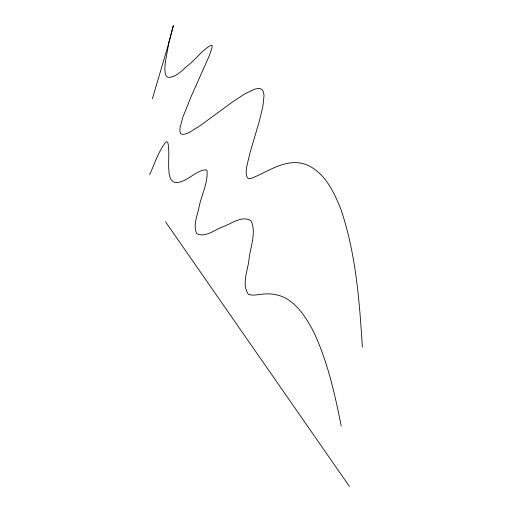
<?xml version="1.0" encoding="UTF-8"?>
<svg xmlns="http://www.w3.org/2000/svg" width="512" height="512" viewBox="0 0 512 512"><rect width="100%" height="100%" fill="white"/><g stroke="black" fill="none" stroke-linecap="round" stroke-linejoin="round"><path stroke-width="0.77" d="M152.416 98.675L167.827 46.342L173.363 25.6L168.934 42.426L165.254 62.746L164.845 68.525L165.126 73.043L166.208 75.962L168.038 77.382C176.614 77.504 182.643 69.542 188.896 64.698C196.525 58.419 202.541 49.76 211.334 45.088L212.141 45.728L212.006 47.814L209.293 55.821L190.95 96.947L182.682 117.651L179.981 127.987L179.891 131.533L180.826 133.741L182.886 134.464L185.99 133.83L190.003 132.019L200.243 125.6L232.294 102.131L244.646 93.984L254.861 89.082L258.758 88.397L261.632 89.184L263.354 91.597L264.032 95.494L262.829 106.822L259.264 121.363L249.997 152.838L246.829 166.17L246.17 171.443L246.355 175.482L247.546 178.042L249.926 178.874C267.846 172.256 285.453 157.459 305.779 164.461C324.55 171.923 333.747 191.533 340.832 209.107C355.91 253.53 359.43 300.723 362.374 347.226M149.626 174.707C154.65 163.834 158.189 151.891 165.6 142.33L166.963 141.773L167.866 142.726C169.798 152.006 167.974 161.626 168.947 171.027C168.915 176.218 171.36 183.962 177.997 182.451C188.384 180.774 195.706 170.56 206.067 169.747L207.027 170.714C208.115 183.098 201.472 194.886 199.104 206.835C197.466 215.43 192.787 225.12 196.73 233.626C205.549 238.01 214.976 229.491 223.2 226.682C231.712 223.622 242.31 215.002 251.162 220.883C256.403 232.864 250.573 246.413 249.075 258.714C248.128 269.901 241.274 284.102 248.339 294.221C252.87 296.218 257.882 294.355 262.579 294.125C270.56 293.229 278.752 294.483 285.875 298.285C298.912 305.862 307.04 319.155 313.798 332.198C327.712 361.862 334.867 394.061 341.222 426.029M165.491 221.766L349.408 486.4"/></g></svg>
